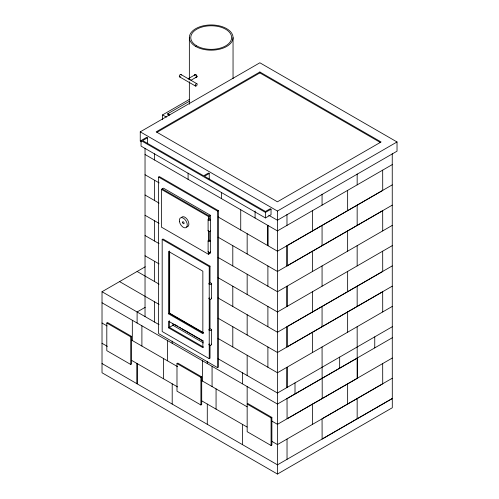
<?xml version="1.0" encoding="UTF-8"?>
<svg xmlns="http://www.w3.org/2000/svg" width="499" height="499" viewBox="0 0 499 499"><rect width="100%" height="100%" fill="white"/><g stroke="black" fill="none" stroke-linecap="round" stroke-linejoin="round"><path stroke-width="0.75" d="M195.234 74.613L196.338 75.168A1.46 0.948 53 0 1 196.924 76.466A1.46 0.948 53 0 1 196.338 77.245L195.751 77.145L196.269 77.283A1.466 0.848 60 0 0 196.269 75.212L195.234 74.613A1.466 0.848 60 0 0 194.747 75.68M188.51 78.561L195.82 74.345A1.466 0.848 60 0 0 195.833 74.707M191.192 80.139L197.174 76.69M162.574 119.573L162.574 114.901L189.57 99.313M169.067 115.419L167.758 114.67L167.758 113.747L189.327 101.297M141.591 141.828L140.25 141.049L140.25 131.842L259.867 62.78L397.029 141.972L397.029 151.178L277.413 220.24L268.668 215.194M209.231 179.035L209.231 173.509L204.447 176.272L265.449 211.489L270.233 208.732L271.032 209.187L271.032 214.713L265.449 217.938L141.049 146.113L141.049 140.587L146.625 137.368L147.423 137.824L147.423 143.35M259.867 71.987L156.199 131.842L277.413 201.821L381.08 141.972L259.867 71.987L259.867 72.91L156.873 132.372M147.423 137.824L142.639 140.587L203.648 175.81L208.432 173.047L209.231 173.509M158.588 177.051L159.387 176.59L218.4 210.665L218.4 367.202L217.601 367.663L158.588 333.594L158.588 177.051L217.601 211.121L218.4 210.665M161.383 189.346L163.454 188.148L210.503 215.312L210.503 253.068L208.432 254.265L161.383 227.101L161.383 189.346L208.432 216.51L210.503 215.312M210.023 345.071L210.023 358.226L209.231 358.687L162.181 331.523L162.181 239.439L162.973 238.977L210.023 266.142L210.023 283.17M392.245 153.711L392.295 407.752L277.463 474.05L102.021 372.759L102.021 291.728L145.209 266.797M141.049 140.587L265.449 212.412L271.032 209.187M140.25 131.842L277.413 211.033L397.029 141.972M106.805 323.034L107.603 322.572L131.53 336.388L131.53 364.014L130.732 364.47L106.805 350.66L106.805 323.034L130.732 336.85L131.53 336.388M162.181 239.439L209.231 266.603L210.023 266.142M145.209 307.309L137.106 311.987L137.106 323.034M392.245 164.62L277.413 230.918L277.413 211.033M168.556 313.84L202.85 333.638L202.85 271.207L168.556 251.409L168.556 313.84L169.672 313.197L203.293 332.608M392.245 205.139L286.981 265.911L286.981 245.651L392.245 184.88M168.556 327.837L202.85 347.635L202.85 341.004L168.556 321.206L168.556 327.837L172.941 325.304L203.511 342.956M173.209 325.155L174.538 324.387L177.906 326.327M382.727 210.69L277.463 271.468L218.088 237.187M392.245 225.398L277.463 291.728L218.088 257.447M176.983 363.553L177.781 363.091L201.702 376.901L201.702 404.527L200.904 404.988L176.983 391.179L176.983 363.553L200.904 377.363L201.702 376.901M392.245 245.658L277.463 311.981L218.088 277.706M392.245 286.17L286.981 346.948L286.981 326.689L392.245 265.911M382.727 291.728L277.463 352.5L218.088 318.225M392.245 306.43L277.463 372.759L218.088 338.478M392.295 326.72L277.463 393.019L218.082 358.731M392.295 337.767L277.463 404.065L102.021 302.774M287.081 398.57L357.309 358.082L357.309 378.342L287.081 418.829L287.031 398.539M271.88 417.42L247.959 403.604L247.161 404.065L271.082 417.881L271.88 417.42L271.88 445.046L271.082 445.507L247.161 431.691L247.161 386.569M392.295 358.026L277.463 424.325L271.4 420.825M392.245 378.254L322.067 418.773L322.123 439.058L392.245 398.514M392.295 398.545L277.463 464.843L101.971 363.522M259.867 72.91L380.406 142.502M180.931 74.513L196.88 83.72A1.354 0.78 -60 0 1 196.456 85.816A1.354 0.78 -60 0 1 195.284 85.142A1.354 0.78 -60 0 1 196.88 83.72M179.578 76.858L195.527 86.065M167.758 113.747L169.779 114.913M162.574 114.901L166.404 117.109M145.034 154.49L277.463 230.95L277.463 474.05M145.034 174.75L159.187 182.921M218.144 216.959L277.463 251.209L382.727 190.437L382.677 170.147M162.181 188.884L209.231 216.048L209.231 219.067M145.034 195.009L159.069 203.112M145.034 215.269L159.069 223.371M145.034 235.528L159.069 243.631M145.034 255.787L159.069 263.89M218.088 297.965L277.463 332.24L382.727 271.468L382.677 251.178M137.106 271.468L159.069 284.143M119.567 281.598L159.069 304.402M203.648 333.182L169.354 313.384L169.354 250.947M179.247 327.107L180.594 327.88M181.942 328.66L203.473 341.091M203.648 347.179L169.354 327.381L169.354 320.751M102.021 291.728L159.069 324.662M101.971 323.003L107.073 325.953M131.711 340.175L177.594 366.665M201.153 380.269L247.161 406.828M101.971 343.262L107.366 346.381M131.661 360.403L177.594 386.925M201.216 400.56L247.099 427.05M271.387 441.079L277.463 444.584L382.727 383.812L382.677 363.522M382.677 210.665L382.727 230.95M382.677 291.697L382.727 311.987M374.755 336.85L374.755 347.897M357.209 378.286L357.159 326.689M357.159 173.97L357.159 184.88M357.159 205.139L357.159 225.398M357.159 245.658L357.159 265.911M357.159 286.17L357.159 306.43M357.159 398.514L357.159 418.773M347.641 190.437L347.641 210.69M347.641 230.95L347.641 251.209M347.641 271.468L347.641 291.728M347.641 311.987L347.641 332.24M347.641 383.812L347.641 404.065M339.663 357.103L339.663 368.156M322.173 378.311L322.223 398.601M322.067 194.23L322.067 205.139M322.067 225.398L322.067 245.651M322.067 265.911L322.067 286.17M322.067 306.43L322.067 326.689M322.067 346.948L322.123 378.286M312.549 210.69L312.549 230.95M312.549 251.209L312.549 271.468M312.549 291.728L312.549 311.981M312.549 332.24L312.549 352.5M312.549 404.065L312.549 424.325M295.009 382.889L295.009 393.936M287.031 245.683L287.031 265.942M287.031 286.201L287.031 306.461M287.031 326.714L287.031 346.973M287.031 387.492L287.031 367.233L286.981 387.461M287.031 439.058L287.031 459.317M286.981 214.489L286.981 225.398M286.981 286.17L286.981 306.43M271.082 417.881L271.082 445.507M267.894 225.423L267.894 245.683M267.894 265.942L267.894 286.201M267.894 306.461L267.894 326.714M267.894 346.973L267.894 367.233M267.844 225.398L267.844 245.651M265.449 212.412L265.449 217.938M255.083 211.015L255.083 218.032M247.161 233.713L247.161 253.972M247.161 274.232L247.161 294.491M247.161 314.744L247.161 335.004M247.161 355.263L247.161 375.522M242.377 372.759L242.377 383.806M242.377 424.325L242.377 444.584M240.73 209.742L240.73 230.002M233.045 37.562L233.045 78.661M232.802 245.683L232.802 265.942M232.802 286.201L232.802 306.461M232.802 326.72L232.802 346.973M221.587 192.458L221.587 198.689M217.601 211.121L217.601 367.663M216.061 388.871L216.061 409.13M212.069 366.316L212.069 386.569M211.539 283.731A1.354 0.78 0 0 1 209.511 284.405A1.354 0.78 0 0 1 209.511 283.052A1.354 0.78 0 0 1 211.539 283.731L211.539 298.464M211.539 329.77A1.354 0.78 0 0 1 209.511 330.45A1.354 0.78 0 0 1 209.511 329.097A1.354 0.78 0 0 1 211.539 329.77L211.539 344.503M210.023 299.419L210.023 328.822M209.231 231.417L209.231 240.68M209.231 252.263L209.231 253.804M209.231 266.603L209.231 358.687M208.432 216.51L208.432 219.591M208.432 231.149L208.432 240.393M208.432 251.951L208.432 254.265M208.102 219.735L208.102 230.781M208.102 240.911L208.102 251.964M207.285 361.338L207.285 363.553M207.285 404.065L207.285 424.325M202.5 360.789L202.5 381.049M200.904 377.363L200.904 404.988M189.352 37.562L189.352 78.661M189.352 81.761L189.352 104.247M188.098 173.122L188.098 179.353M172.941 323.77L172.941 325.304M172.199 341.085L172.199 343.293M172.199 383.812L172.199 404.065M169.672 251.533L169.672 313.197M167.415 340.53L167.415 360.789M163.429 358.488L163.429 378.747M154.603 153.786L154.603 160.017M154.603 180.276L154.603 200.536M154.603 220.795L154.603 241.048M154.603 261.308L154.603 281.567M154.603 301.826L154.603 322.086M145.034 148.259L145.034 316.559M141.897 325.797L141.897 346.056M137.106 363.553L137.106 383.812M137.057 363.522L137.057 383.781M132.322 320.271L132.322 340.53M130.732 336.85L130.732 364.47M180.507 76.609A1.354 0.78 -60 0 1 179.316 76.422A1.354 0.78 -60 0 1 180.17 74.632A1.354 0.78 -60 0 1 181.212 75.131M188.229 79.185A1.354 0.78 60 0 1 189.065 78.568A1.354 0.78 60 0 1 190.113 79.983M194.878 74.981A1.46 0.73 66.1 0 1 195.302 74.569M211.358 344.117A1.354 0.78 0 0 1 210.958 345.146A1.354 0.78 0 0 1 209.15 345.009A1.354 0.78 0 0 1 209.231 343.954M211.358 298.071A1.354 0.78 0 0 1 210.958 299.107A1.354 0.78 0 0 1 209.15 298.97A1.354 0.78 0 0 1 209.231 297.909M181.642 217.277A5.639 3.256 60 0 1 187.961 220.614A5.639 3.256 60 0 1 186.589 226.951M210.316 230.613A1.129 0.649 0 0 1 209.081 231.43A1.129 0.649 0 0 1 208.251 230.457M210.316 251.795A1.129 0.649 0 0 1 209.081 252.606A1.129 0.649 0 0 1 208.251 251.639M196.756 45.902A20.422 11.789 0 0 0 230.925 40.612A20.422 11.789 0 0 0 205.912 26.173A20.422 11.789 0 0 0 196.756 45.902M195.751 46.482A21.844 12.612 0 0 0 232.297 40.824A21.844 12.612 0 0 0 205.544 25.38A21.844 12.612 0 0 0 195.751 46.482M182.528 222.429A1.129 0.649 60 0 0 183.825 223.727A1.129 0.649 60 0 0 183.582 222.018A1.129 0.649 60 0 0 182.528 222.429M179.384 221.25A5.639 3.256 60 0 0 185.871 227.737A5.639 3.256 60 0 0 184.68 219.192A5.639 3.256 60 0 0 179.384 221.25M208.432 220.196A1.129 0.649 0 0 0 210.316 219.903A1.129 0.649 0 0 0 208.938 219.105A1.129 0.649 0 0 0 208.432 220.196M208.432 241.373A1.129 0.649 0 0 0 210.316 241.079A1.129 0.649 0 0 0 208.938 240.281A1.129 0.649 0 0 0 208.432 241.373"/></g></svg>
